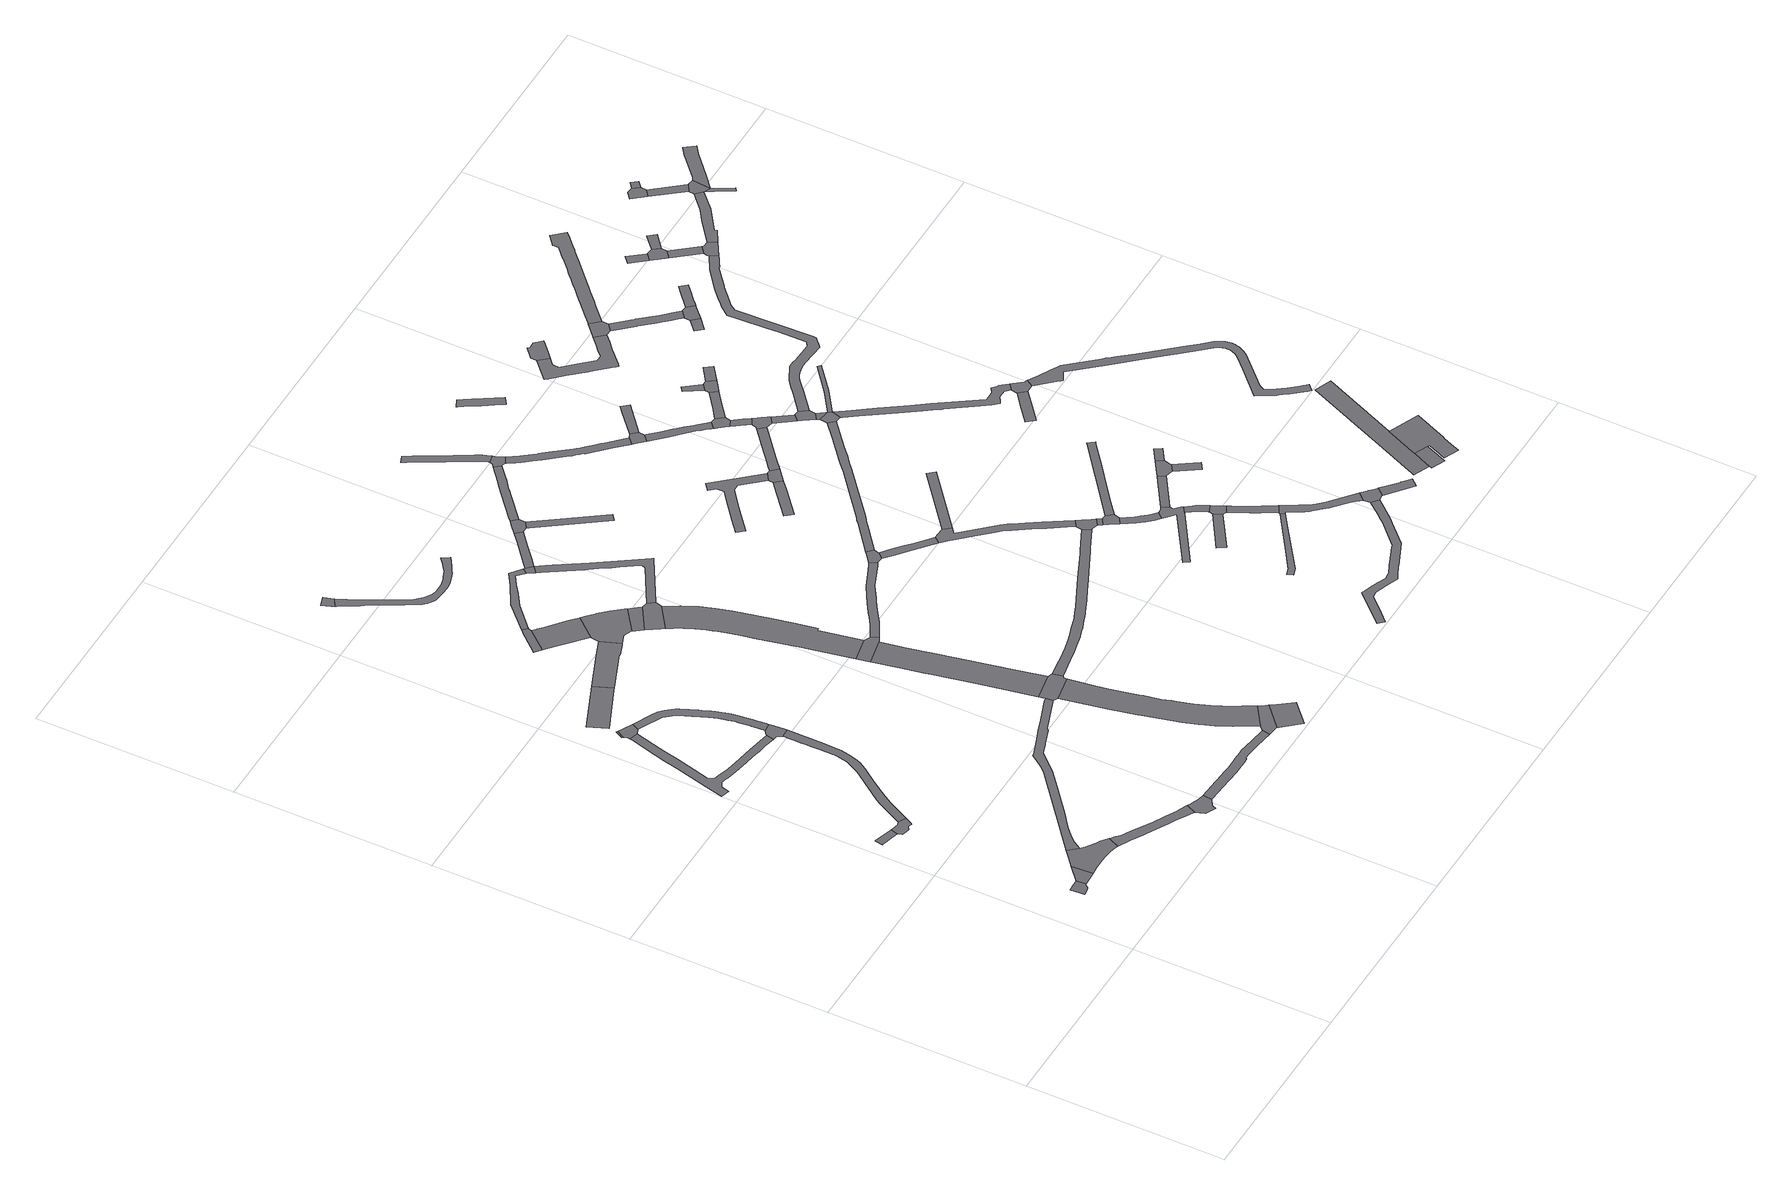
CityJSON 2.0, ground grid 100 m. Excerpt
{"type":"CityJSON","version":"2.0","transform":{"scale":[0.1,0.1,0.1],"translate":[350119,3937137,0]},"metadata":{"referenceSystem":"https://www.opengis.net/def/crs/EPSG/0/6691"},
"CityObjects":{
"road1":{"type":"Road","geometry":[{"type":"MultiSurface","lod":"1","boundaries":[[[0,1,2,3,4,5,6,7,8]]]}]},
"road2":{"type":"Road","attributes":{"RoadStructureAttribute.sectionType":"1"},"geometry":[{"type":"MultiSurface","lod":"1","boundaries":[[[4,3,9,10]]]}]},
"road3":{"type":"Road","attributes":{"RoadStructureAttribute.sectionType":"1"},"geometry":[{"type":"MultiSurface","lod":"1","boundaries":[[[11,12,13,14,15,16,17,18]]]}]},
"road4":{"type":"Road","geometry":[{"type":"MultiSurface","lod":"1","boundaries":[[[19,20,15,14,21,22,23,24,25,26,27]]]}]},
"road5":{"type":"Road","geometry":[{"type":"MultiSurface","lod":"1","boundaries":[[[9,28,29,30,31,32,33,34,35,36,37,38,39,40,41,10]]]}]},
"road6":{"type":"Road","attributes":{"RoadStructureAttribute.sectionType":"1"},"geometry":[{"type":"MultiSurface","lod":"1","boundaries":[[[42,43,44,45,46,47,48,49,50,51,52,53,54,55,35,34,56,57,58,59,60,61,62,63,64,65,66,67]]]}]},
"road7":{"type":"Road","attributes":{"RoadStructureAttribute.sectionType":"1"},"geometry":[{"type":"MultiSurface","lod":"1","boundaries":[[[68,69,70,71,72,73,74,75,76,77,78,79,80,81,82,83,84,85,86,87,88,89,90,91,92,93,94,95,96,97,98,99,100,101,102,103,104,105,106,107,108,109,110,19,27]]]}]},
"road8":{"type":"Road","geometry":[{"type":"MultiSurface","lod":"1","boundaries":[[[111,112,113,114,115,116,117,118,119,120,121,122,123,124,125,126,127,128,129,130,131,132,133,134,135,136,137,138,139,140,141,142,143,144,145,146]]]}]},
"road9":{"type":"Road","attributes":{"RoadStructureAttribute.sectionType":"1"},"geometry":[{"type":"MultiSurface","lod":"1","boundaries":[[[147,148,149,150]]]}]},
"road10":{"type":"Road","geometry":[{"type":"MultiSurface","lod":"1","boundaries":[[[151,124,123,152,153,154,147,150]]]}]},
"road11":{"type":"Road","geometry":[{"type":"MultiSurface","lod":"1","boundaries":[[[66,155,156,157,158,159,160,161,162,163,67]]]}]},
"road12":{"type":"Road","attributes":{"RoadStructureAttribute.sectionType":"1"},"geometry":[{"type":"MultiSurface","lod":"1","boundaries":[[[164,165,166,167,168,169,170,171,172,173,174,175,176,177,178,179,180,181,182,183,184,185,186,187,188,189,190,191,192,193,194,195,196,197,198,199,200,201,202,203,204,205,206,153,152]]]}]},
"road13":{"type":"Road","attributes":{"RoadStructureAttribute.sectionType":"1"},"geometry":[{"type":"MultiSurface","lod":"1","boundaries":[[[207,208,209,210,211,212,213,214,215,216,217,218,219,220,221,222,223,224,225,226,227,228,229,230,231,232,233,234,235,236,237,238,239,40,39]]]}]},
"road14":{"type":"Road","geometry":[{"type":"MultiSurface","lod":"1","boundaries":[[[82,240,241,242,188,187,243,146,145,244,83]]]}]},
"road15":{"type":"Road","attributes":{"RoadStructureAttribute.sectionType":"1"},"geometry":[{"type":"MultiSurface","lod":"1","boundaries":[[[245,246,247,248,249]]]}]},
"road16":{"type":"Road","attributes":{"RoadStructureAttribute.sectionType":"1"},"geometry":[{"type":"MultiSurface","lod":"1","boundaries":[[[250,251,252,253,254,255,256,257,258,259,260,261,262,263,264,265,266,267,268,269,270,271,272,273,274,275,159,158]]]}]},
"road17":{"type":"Road","attributes":{"RoadStructureAttribute.sectionType":"7"},"geometry":[{"type":"MultiSurface","lod":"1","boundaries":[[[276,277,278,279,280,281,245,249]]]}]},
"road18":{"type":"Road","geometry":[{"type":"MultiSurface","lod":"1","boundaries":[[[282,283,284,285,286,287,288]]]}]},
"road19":{"type":"Road","geometry":[{"type":"MultiSurface","lod":"1","boundaries":[[[289,290,291,292,293]]]}]},
"road20":{"type":"Road","attributes":{"function":"3","RoadStructureAttribute.sectionType":"1"},"geometry":[{"type":"MultiSurface","lod":"1","boundaries":[[[294,295,296,297,298,299,300,301,302,303,282,288]]]}]},
"road21":{"type":"Road","attributes":{"function":"3","RoadStructureAttribute.sectionType":"1"},"geometry":[{"type":"MultiSurface","lod":"1","boundaries":[[[304,305,306,307,308,309,310,311,312,313,314,315,316,317,318,319,320,321,322,323,324,325,326,327,328,329,330,331,332,333,334]]]}]},
"road22":{"type":"Road","geometry":[{"type":"MultiSurface","lod":"1","boundaries":[[[265,264,335,336,337,338,304,334]]]}]},
"road23":{"type":"Road","geometry":[{"type":"MultiSurface","lod":"1","boundaries":[[[339,340,224,223,341,322,321,342,343,344]]]}]},
"road24":{"type":"Road","geometry":[{"type":"MultiSurface","lod":"1","boundaries":[[[345,346,347,348,349,350,351,352,297,296,280,279]]]}]},
"road25":{"type":"Road","attributes":{"function":"3","RoadStructureAttribute.sectionType":"1"},"geometry":[{"type":"MultiSurface","lod":"1","boundaries":[[[353,354,355,356,340,339,357,358,359,360,361,362]]]}]},
"road26":{"type":"Road","attributes":{"function":"3","RoadStructureAttribute.sectionType":"1"},"geometry":[{"type":"MultiSurface","lod":"1","boundaries":[[[363,364,365,366,336,335]]]}]},
"road27":{"type":"Road","attributes":{"function":"3","RoadStructureAttribute.sectionType":"1"},"geometry":[{"type":"MultiSurface","lod":"1","boundaries":[[[367,347,346,368,369,370,371]]]}]},
"road28":{"type":"Road","attributes":{"RoadStructureAttribute.sectionType":"1"},"geometry":[{"type":"MultiSurface","lod":"1","boundaries":[[[290,372,373,374,375,376,377,378,379,380,381,382,383,384,385,386,387,388,389,390,391,392,393,394,395,396,397,398,399,400,401,402,403,404,405,406,407,408,409,410,411,412,413,414,415,291]]]}]},
"road29":{"type":"Road","geometry":[{"type":"MultiSurface","lod":"1","boundaries":[[[361,416,417,418,419,362]]]}]},
"road30":{"type":"Road","geometry":[{"type":"MultiSurface","lod":"1","boundaries":[[[420,421,371,370,422,423,424,425,426,427]]]}]},
"road31":{"type":"Road","attributes":{"function":"3","RoadStructureAttribute.sectionType":"1"},"geometry":[{"type":"MultiSurface","lod":"1","boundaries":[[[426,428,429,430,431,432,433,434,435,436,437,438,439,440,441,442,443,444,445,419,418,446,447,448,449,450,451,452,453,454,455,456,427]]]}]},
"road32":{"type":"Road","attributes":{"RoadStructureAttribute.sectionType":"1"},"geometry":[{"type":"MultiSurface","lod":"1","boundaries":[[[457,458,459,460,284,283,461,462,463,464,465,466,467,468]]]}]},
"road33":{"type":"Road","geometry":[{"type":"MultiSurface","lod":"1","boundaries":[[[467,469,470,471,468]]]}]},
"road34":{"type":"Road","attributes":{"RoadStructureAttribute.sectionType":"1"},"geometry":[{"type":"MultiSurface","lod":"1","boundaries":[[[469,472,473,474,475,476,477,478,479,480,481,482,483,421,420,484,485,486,487,488,489,490,491,492,493,470]]]}]},
"road35":{"type":"Road","attributes":{"RoadStructureAttribute.sectionType":"1"},"geometry":[{"type":"MultiSurface","lod":"1","boundaries":[[[416,494,495,496,497,498,499,500,501,502,503,504,505,506,507,508,509,510,511,512,513,514,515,516,417]]]}]},
"road36":{"type":"Road","attributes":{"RoadStructureAttribute.sectionType":"1"},"geometry":[{"type":"MultiSurface","lod":"1","boundaries":[[[517,518,519,471,470,520,521,522,523,524]]]}]},
"road37":{"type":"Road","geometry":[{"type":"MultiSurface","lod":"1","boundaries":[[[525,526,524,523,527,528,529]]]}]},
"road38":{"type":"Road","attributes":{"RoadStructureAttribute.sectionType":"1"},"geometry":[{"type":"MultiSurface","lod":"1","boundaries":[[[343,530,531,532,533,534,535,536,537,538,539,540,541,542,543,544,545,546,547,548,549,550,551,552,553,554,555,556,557,558,559,560,561,562,563,564,565,566,567,568,569,570,571,572,573,574,575,344]]]}]},
"road39":{"type":"Road","attributes":{"RoadStructureAttribute.sectionType":"1"},"geometry":[{"type":"MultiSurface","lod":"1","boundaries":[[[576,577,578,579,580,528,527]]]}]},
"road40":{"type":"Road","geometry":[{"type":"MultiSurface","lod":"1","boundaries":[[[581,582,583,504,503,584,585,586,587,588]]]}]},
"road41":{"type":"Road","attributes":{"RoadStructureAttribute.sectionType":"1"},"geometry":[{"type":"MultiSurface","lod":"1","boundaries":[[[589,590,591,592,593,594,595,596,597,598,599,600,525,529]]]}]},
"road42":{"type":"Road","geometry":[{"type":"MultiSurface","lod":"1","boundaries":[[[601,602,603,604,587,586,605,606,607,608]]]}]},
"road43":{"type":"Road","attributes":{"RoadStructureAttribute.sectionType":"1"},"geometry":[{"type":"MultiSurface","lod":"1","boundaries":[[[609,610,611,612,613,614,615,616,617,618,619,620,621,622,623,624,625,626,627,628,629,630,631,632,633,634]]]}]},
"road44":{"type":"Road","geometry":[{"type":"MultiSurface","lod":"1","boundaries":[[[635,636,637,638,639,640,641,642,643,644,645,646,647,648,649,650]]]}]},
"road45":{"type":"Road","geometry":[{"type":"MultiSurface","lod":"1","boundaries":[[[651,652,622,621,653,595,594,654,655]]]}]},
"road46":{"type":"Road","attributes":{"RoadStructureAttribute.sectionType":"1"},"geometry":[{"type":"MultiSurface","lod":"1","boundaries":[[[656,657,658,659,660,661,662,663,664,665,666,667,668,669,670,671,672,673,674,675,676,677,608,607,678,679,680,681,682]]]}]},
"road47":{"type":"Road","attributes":{"RoadStructureAttribute.sectionType":"1"},"geometry":[{"type":"MultiSurface","lod":"1","boundaries":[[[683,684,685,686,687,688]]]}]},
"road48":{"type":"Road","attributes":{"RoadStructureAttribute.sectionType":"1"},"geometry":[{"type":"MultiSurface","lod":"1","boundaries":[[[654,689,690,691,692,693,694,695,696,697,698,699,700,701,702,703,704,705,706,707,708,709,710,711,712,713,714,715,716,717,718,719,720,721,722,723,724,725,726,727,728,729,730,655]]]}]},
"road49":{"type":"Road","geometry":[{"type":"MultiSurface","lod":"1","boundaries":[[[731,732,733,734,666,665,559,558,735,736]]]}]},
"road50":{"type":"Road","attributes":{"RoadStructureAttribute.sectionType":"1"},"geometry":[{"type":"MultiSurface","lod":"1","boundaries":[[[737,738,676,675]]]}]},
"road51":{"type":"Road","attributes":{"RoadStructureAttribute.sectionType":"1"},"geometry":[{"type":"MultiSurface","lod":"1","boundaries":[[[739,740,741,742,743,744,745,746,747,748,749,750,751,752,753,754,755,756,757,758,759,760,761,762,763,764,765,766,767,768,769,770,771,772,773,774,775,776,777,778,779,780,781,782]]]}]},
"road52":{"type":"Road","attributes":{"RoadStructureAttribute.sectionType":"1"},"geometry":[{"type":"MultiSurface","lod":"1","boundaries":[[[783,784,731,736]]]}]},
"road53":{"type":"Road","attributes":{"RoadStructureAttribute.sectionType":"1"},"geometry":[{"type":"MultiSurface","lod":"1","boundaries":[[[785,786,787,788,789,790,791,792,793,794,795,796,797,798,799,800,801,802,803,804,805,806,807,808,809,810,811,812,813,814,581,588]]]}]},
"road54":{"type":"Road","geometry":[{"type":"MultiSurface","lod":"1","boundaries":[[[815,816,817,818,819,820,821,822,823,824,825,826,827,828,829]]]}]},
"road55":{"type":"Road","geometry":[{"type":"MultiSurface","lod":"1","boundaries":[[[830,831,635,650,683,688]]]}]},
"road56":{"type":"Road","geometry":[{"type":"MultiSurface","lod":"1","boundaries":[[[832,833,834,784,783,835,836,837,838]]]}]},
"road57":{"type":"Road","attributes":{"RoadStructureAttribute.sectionType":"1"},"geometry":[{"type":"MultiSurface","lod":"1","boundaries":[[[839,840,841,842,843,844,845,846,847,848,849,850]]]}]},
"road58":{"type":"Road","attributes":{"RoadStructureAttribute.sectionType":"1"},"geometry":[{"type":"MultiSurface","lod":"1","boundaries":[[[851,852,853,854]]]}]},
"road59":{"type":"Road","attributes":{"RoadStructureAttribute.sectionType":"1"},"geometry":[{"type":"MultiSurface","lod":"1","boundaries":[[[855,856,857,858,859,860,819,818,861,862,863,864,865,866,832,838]]]}]},
"road60":{"type":"Road","geometry":[{"type":"MultiSurface","lod":"1","boundaries":[[[867,868,708,707,869,870,871]]]}]},
"road61":{"type":"Road","attributes":{"RoadStructureAttribute.sectionType":"1"},"geometry":[{"type":"MultiSurface","lod":"1","boundaries":[[[872,873,874,875,831,830,876,877]]]}]},
"road62":{"type":"Road","geometry":[{"type":"MultiSurface","lod":"1","boundaries":[[[878,879,880,881,882,826,825,883,884,885,886]]]}]},
"road63":{"type":"Road","geometry":[{"type":"MultiSurface","lod":"1","boundaries":[[[854,853,887,888,889,890,878,886]]]}]},
"road64":{"type":"Road","attributes":{"RoadStructureAttribute.sectionType":"1"},"geometry":[{"type":"MultiSurface","lod":"1","boundaries":[[[891,892,893,894,895,896,897,898,899,900,901,902,903,904,871,870,905,906,907,908,909,910,911,912,913,914,915,916]]]}]},
"road65":{"type":"Road","attributes":{"RoadStructureAttribute.sectionType":"1"},"geometry":[{"type":"MultiSurface","lod":"1","boundaries":[[[917,918,919,920,921,922,923,924,925,926,927,928,929,930,931]]]}]},
"road66":{"type":"Road","geometry":[{"type":"MultiSurface","lod":"1","boundaries":[[[932,933,934,935,936,937,888,887,938,939,940,941,942,943]]]}]},
"road67":{"type":"Road","attributes":{"RoadStructureAttribute.sectionType":"1"},"geometry":[{"type":"MultiSurface","lod":"1","boundaries":[[[867,944,945,946,868]]]}]},
"road68":{"type":"Road","attributes":{"RoadStructureAttribute.sectionType":"1"},"geometry":[{"type":"MultiSurface","lod":"1","boundaries":[[[947,948,816,815,829]]]}]},
"road69":{"type":"Road","attributes":{"RoadStructureAttribute.sectionType":"1"},"geometry":[{"type":"MultiSurface","lod":"1","boundaries":[[[833,949,950,951,952,953,954,955,956,834]]]}]},
"road70":{"type":"Road","geometry":[{"type":"MultiSurface","lod":"1","boundaries":[[[957,958,916,915,959,960,961,962,963,964]]]}]},
"road71":{"type":"Road","attributes":{"RoadStructureAttribute.sectionType":"1"},"geometry":[{"type":"MultiSurface","lod":"1","boundaries":[[[963,965,966,967,968,969,970,971,972,973,964]]]}]},
"road72":{"type":"Road","attributes":{"RoadStructureAttribute.sectionType":"1"},"geometry":[{"type":"MultiSurface","lod":"1","boundaries":[[[942,839,850,974,975,976,977,978,979,980,981,982,983,984,985,986,987,988,989,990,991,943]]]}]},
"road73":{"type":"Road","geometry":[{"type":"MultiSurface","lod":"1","boundaries":[[[992,993,994,995,996,970,969,997,872,877]]]}]},
"road74":{"type":"Road","attributes":{"RoadStructureAttribute.sectionType":"1"},"geometry":[{"type":"MultiSurface","lod":"1","boundaries":[[[998,993,992,999]]]}]},
"road75":{"type":"Road","geometry":[{"type":"MultiSurface","lod":"1","boundaries":[[[1000,1001,1002,1003,948,947,1004,1005,1006]]]}]},
"road76":{"type":"Road","attributes":{"RoadStructureAttribute.sectionType":"1"},"geometry":[{"type":"MultiSurface","lod":"1","boundaries":[[[1007,958,957,1008,1009,1010]]]}]},
"road77":{"type":"Road","geometry":[{"type":"MultiSurface","lod":"1","boundaries":[[[1011,1012,1013,1014,1015,998,999]]]}]},
"road78":{"type":"Road","geometry":[{"type":"MultiSurface","lod":"1","boundaries":[[[781,1016,1017,1018,1019,1020,1021,1022,985,984,782]]]}]},
"road79":{"type":"Road","geometry":[{"type":"MultiSurface","lod":"1","boundaries":[[[1023,803,802,1024,1025,1026]]]}]},
"road80":{"type":"Road","attributes":{"RoadStructureAttribute.sectionType":"1"},"geometry":[{"type":"MultiSurface","lod":"1","boundaries":[[[1005,1027,1028,1006]]]}]},
"road81":{"type":"Road","attributes":{"RoadStructureAttribute.sectionType":"1"},"geometry":[{"type":"MultiSurface","lod":"1","boundaries":[[[1029,1013,1012,1023,1026]]]}]},
"road82":{"type":"Road","attributes":{"RoadStructureAttribute.sectionType":"1"},"geometry":[{"type":"MultiSurface","lod":"1","boundaries":[[[1030,1031,1002,1001]]]}]},
"road83":{"type":"Road","attributes":{"RoadStructureAttribute.sectionType":"1"},"geometry":[{"type":"MultiSurface","lod":"1","boundaries":[[[1032,1033,1034,1035]]]}]},
"road84":{"type":"Road","attributes":{"RoadStructureAttribute.sectionType":"1"},"geometry":[{"type":"MultiSurface","lod":"1","boundaries":[[[1018,1036,1037,1038,1039,1040,1041,1042,1043,1019]]]}]},
"road85":{"type":"Road","geometry":[{"type":"MultiSurface","lod":"1","boundaries":[[[1009,1044,1045,1046,1035,1034,1010]]]}]},
"road86":{"type":"Road","attributes":{"RoadStructureAttribute.sectionType":"1"},"geometry":[{"type":"MultiSurface","lod":"1","boundaries":[[[1047,1048,1049,1050,1051,1052,1053,1054,1055,1056,1057,1058,1059,1060,1061,1062,1063,1064,1065,1066,1067,1068,1069,1070,1071,1072]]]}]},
"road87":{"type":"Road","geometry":[{"type":"MultiSurface","lod":"1","boundaries":[[[1073,1072,1071,1074,1075,1076,1077,1078,1079,1080,1081]]]}]},
"road88":{"type":"Road","attributes":{"RoadStructureAttribute.sectionType":"1"},"geometry":[{"type":"MultiSurface","lod":"1","boundaries":[[[1045,1082,1083,1084,1046]]]}]},
"road89":{"type":"Road","attributes":{"RoadStructureAttribute.sectionType":"1"},"geometry":[{"type":"MultiSurface","lod":"1","boundaries":[[[1085,1086,1087,1088,1026,1025]]]}]},
"road90":{"type":"Road","attributes":{"RoadStructureAttribute.sectionType":"1"},"geometry":[{"type":"MultiSurface","lod":"1","boundaries":[[[1024,1089,1090,1091,1092,1093,1094,1095,1096,1097,1098,1099,1100,1101,1102,1103,1104,1105,1106,1107,1108,1109,1110,1111,1112,1113,1114,1115,1025]]]}]},
"road91":{"type":"Road","attributes":{"RoadStructureAttribute.sectionType":"1"},"geometry":[{"type":"MultiSurface","lod":"1","boundaries":[[[1116,1117,1118,1119,1120,1121]]]}]},
"road92":{"type":"Road","geometry":[{"type":"MultiSurface","lod":"1","boundaries":[[[1122,1123,1124,1125,1126,1127,1128,1129,1130,1131,1132,1133]]]}]},
"road93":{"type":"Road","geometry":[{"type":"MultiSurface","lod":"1","boundaries":[[[1062,1134,1135,1136,1137,1138,1063]]]}]},
"road94":{"type":"Road","geometry":[{"type":"MultiSurface","lod":"1","boundaries":[[[1139,1140,1141,1142,1104,1103,1143,1116,1121,1144]]]}]},
"road95":{"type":"Road","geometry":[{"type":"MultiSurface","lod":"1","boundaries":[[[1145,1146,1147,1148,1149,1150,1151,1128,1127,1152,1153,1154,1155,1156,1157]]]}]},
"road96":{"type":"Road","attributes":{"function":"2","RoadStructureAttribute.sectionType":"1"},"geometry":[{"type":"MultiSurface","lod":"1","boundaries":[[[1158,1159,1160,1161,1162,1163,1164,1165,1166,1167,1168]]]}]},
"road97":{"type":"Road","attributes":{"RoadStructureAttribute.sectionType":"1"},"geometry":[{"type":"MultiSurface","lod":"1","boundaries":[[[1169,1170,1171,1172,1173,1174,1175,1176,1177,1178,1179,1135,1134,1180,1181,1182,1183,1184,1185,1186,1187]]]}]},
"road98":{"type":"Road","attributes":{"RoadStructureAttribute.sectionType":"1"},"geometry":[{"type":"MultiSurface","lod":"1","boundaries":[[[1188,1189,1190,1191,1192,1193,1194,1195,1196,1197,1198,1199,1200,1201,1202,1203,1204,1205,1206,1207,1208,1209,1210,1211,1212,1213,1015,1014,1214,1215,1216,1217,1218,1219,1220,1221,1222,1223,1224,1225,1226,1227,1228,1229,1230,1231,1232,1233,1234,1235,1236,1237,1238,1239,1240,1241]]]}]},
"road99":{"type":"Road","attributes":{"RoadStructureAttribute.sectionType":"1"},"geometry":[{"type":"MultiSurface","lod":"1","boundaries":[[[1242,1243,1244,1245]]]}]},
"road100":{"type":"Road","geometry":[{"type":"MultiSurface","lod":"1","boundaries":[[[1242,1245,1246,1247,1248,1169,1187]]]}]},
"road101":{"type":"Road","attributes":{"RoadStructureAttribute.sectionType":"1"},"geometry":[{"type":"MultiSurface","lod":"1","boundaries":[[[1249,1250,1251,1252,1253,1254,1255,1256,1257,1258,1259,1260,1261,1262,1263,1264,1265,1266,1267,1268,1269,1270,1271,1272,1273,1274,1275,1276,1277,1278,1279,1280,1281,1282,1283,1139,1144,1284,1285,1286,1287,1288,1289,1290,1291,1292,1293,1294,1295,1296,1297,1298,1299,1300,1301,1302,1303,1304,1305,1306,1307,1308,1309,1310,1311,1312,1313,1314,1315,1316,1317,1318,1319]]]}]},
"road102":{"type":"Road","attributes":{"RoadStructureAttribute.sectionType":"1"},"geometry":[{"type":"MultiSurface","lod":"1","boundaries":[[[1247,1320,1321,1322,1323,1324,1325,1326,1327,1248]]]}]},
"road103":{"type":"Road","attributes":{"RoadStructureAttribute.sectionType":"1"},"geometry":[{"type":"MultiSurface","lod":"1","boundaries":[[[1328,1329,1330,1331,1332,1333,1334,1335,1336,1337,1338,1339,1340,1341,1342,1137,1136,1343,1344,1345,1346,1347,1348,1349,1350,1351,1352,1353,1354,1355,1356]]]}]},
"road104":{"type":"Road","attributes":{"RoadStructureAttribute.sectionType":"1"},"geometry":[{"type":"MultiSurface","lod":"1","boundaries":[[[1357,1358,1359,1360]]]}]},
"road105":{"type":"Road","geometry":[{"type":"MultiSurface","lod":"1","boundaries":[[[1360,1359,1361,1362,1363,1364,1365]]]}]},
"road106":{"type":"Road","attributes":{"RoadStructureAttribute.sectionType":"1"},"geometry":[{"type":"MultiSurface","lod":"1","boundaries":[[[1363,1362,1366,1367]]]}]},
"road107":{"type":"Road","attributes":{"RoadStructureAttribute.sectionType":"1"},"geometry":[{"type":"MultiSurface","lod":"1","boundaries":[[[1364,1368,1369,1365]]]}]},
"road108":{"type":"Road","geometry":[{"type":"MultiSurface","lod":"1","boundaries":[[[1240,1370,1371,1372,1367,1366,1373,1241]]]}]},
"road109":{"type":"Road","attributes":{"RoadStructureAttribute.sectionType":"1"},"geometry":[{"type":"MultiSurface","lod":"1","boundaries":[[[1374,1375,1376,1377,1371,1370,1378,1379,1380,1381]]]}]},
"road110":{"type":"Road","geometry":[{"type":"MultiSurface","lod":"1","boundaries":[[[1382,1383,1384,1385,1386,1387]]]}]},
"road111":{"type":"Road","attributes":{"RoadStructureAttribute.sectionType":"1"},"geometry":[{"type":"MultiSurface","lod":"1","boundaries":[[[1383,1388,1389,1384]]]}]},
"road112":{"type":"Road","geometry":[{"type":"MultiSurface","lod":"1","boundaries":[[[1385,1390,1391,1386]]]}]},
"road113":{"type":"Road","geometry":[{"type":"MultiSurface","lod":"1","boundaries":[[[1392,1393,1394,1389,1388,1374,1381]]]}]},
"road114":{"type":"Road","attributes":{"RoadStructureAttribute.sectionType":"1"},"geometry":[{"type":"MultiSurface","lod":"1","boundaries":[[[1395,1396,1397,1398,1399,1392,1381]]]}]},
"road115":{"type":"Road","attributes":{"RoadStructureAttribute.sectionType":"1"},"geometry":[{"type":"MultiSurface","lod":"1","boundaries":[[[1400,1401,1402,1403,1404,1393,1392,1405,1406,1407,1408]]]}]}
},
"vertices":[
[243,358,0],[255,364,0],[269,381,0],[275,382,0],[272,431,0],[237,428,0],[208,426,0],[212,378,0],[214,355,0],
[351,386,0],[345,494,0],
[69,1299,0],[70,1299,0],[103,1291,0],[161,1273,0],[173,1311,0],[145,1319,0],[78,1339,0],[74,1339,0],
[231,1307,0],[213,1299,0],[171,1256,0],[170,1252,0],[209,1243,0],[227,1253,0],[246,1246,0],[252,1256,0],[269,1287,0],
[386,389,0],[442,391,0],[473,390,0],[505,386,0],[531,381,0],[554,373,0],[555,373,0],[582,429,0],[544,459,0],[543,459,0],[485,496,0],[464,515,0],[424,562,0],[393,536,0],
[895,241,0],[884,246,0],[830,275,0],[820,281,0],[815,283,0],[771,307,0],[703,346,0],[688,355,0],[671,366,0],[651,378,0],[641,384,0],[624,393,0],[607,410,0],[591,422,0],[606,347,0],[620,339,0],[670,308,0],[686,302,0],[758,263,0],[790,243,0],[802,236,0],[822,226,0],[858,206,0],[887,188,0],[911,175,0],[933,224,0],
[297,1343,0],[323,1395,0],[349,1435,0],[367,1462,0],[402,1514,0],[437,1563,0],[463,1599,0],[486,1635,0],[494,1654,0],[505,1694,0],[517,1748,0],[518,1769,0],[518,1781,0],[520,1839,0],[519,2022,0],[476,2019,0],[476,2002,0],[476,1998,0],[476,1968,0],[476,1944,0],[476,1930,0],[477,1905,0],[478,1873,0],[479,1836,0],[479,1824,0],[478,1811,0],[478,1796,0],[477,1774,0],[477,1770,0],[477,1760,0],[476,1744,0],[474,1730,0],[471,1716,0],[468,1704,0],[466,1695,0],[464,1688,0],[462,1684,0],[450,1658,0],[430,1621,0],[414,1599,0],[313,1459,0],[299,1438,0],[284,1411,0],
[356,2103,0],[299,2113,0],[257,2121,0],[176,2136,0],[141,2146,0],[130,2148,0],[92,2158,0],[78,2186,0],[98,2269,0],[124,2366,0],[139,2429,0],[148,2467,0],[182,2598,0],[138,2609,0],[136,2600,0],[100,2461,0],[87,2410,0],[69,2334,0],[28,2166,0],[6,2077,0],[49,2064,0],[60,2105,0],[84,2120,0],[113,2111,0],[123,2108,0],[158,2100,0],[198,2093,0],[223,2088,0],[250,2083,0],[293,2075,0],[314,2071,0],[341,2066,0],[361,2063,0],[382,2059,0],[437,2047,0],[445,2087,0],
[155,2682,0],[148,2686,0],[129,2649,0],[132,2641,0],
[141,2621,0],[209,2610,0],[227,2646,0],[181,2668,0],
[926,128,0],[976,105,0],[987,128,0],[1021,148,0],[1024,194,0],[995,197,0],[976,206,0],[967,210,0],[955,215,0],
[227,2601,0],[327,2550,0],[349,2526,0],[367,2503,0],[372,2496,0],[379,2481,0],[386,2465,0],[398,2437,0],[401,2429,0],[414,2399,0],[427,2369,0],[428,2368,0],[441,2326,0],[447,2303,0],[451,2283,0],[455,2268,0],[458,2253,0],[460,2232,0],[463,2213,0],[465,2195,0],[466,2177,0],[466,2173,0],[467,2162,0],[472,2108,0],[513,2112,0],[512,2125,0],[507,2169,0],[505,2191,0],[502,2221,0],[498,2263,0],[492,2290,0],[486,2318,0],[481,2336,0],[473,2361,0],[466,2381,0],[450,2420,0],[446,2431,0],[411,2510,0],[404,2522,0],[394,2537,0],[374,2562,0],[350,2584,0],[323,2599,0],
[488,557,0],[508,579,0],[554,621,0],[594,653,0],[610,665,0],[641,689,0],[673,715,0],[762,789,0],[839,854,0],[928,949,0],[929,950,0],[982,968,0],[987,970,0],[1067,998,0],[1077,1008,0],[1236,1067,0],[1248,1071,0],[1243,1105,0],[1220,1100,0],[1157,1077,0],[1109,1060,0],[1046,1037,0],[976,1010,0],[901,982,0],[892,982,0],[869,947,0],[847,919,0],[819,889,0],[795,867,0],[529,650,0],[521,643,0],[520,642,0],[458,591,0],
[519,2038,0],[517,2062,0],[515,2093,0],[455,2095,0],[456,2044,0],
[357,2921,0],[114,2820,0],[154,2724,0],[381,2823,0],[395,2829,0],
[1160,136,0],[1164,136,0],[1226,132,0],[1252,133,0],[1293,132,0],[1296,132,0],[1322,133,0],[1328,141,0],[1353,140,0],[1357,140,0],[1361,140,0],[1392,135,0],[1414,132,0],[1472,125,0],[1512,119,0],[1518,159,0],[1437,169,0],[1359,181,0],[1354,181,0],[1325,180,0],[1316,180,0],[1253,179,0],[1232,179,0],[1201,181,0],[1146,185,0],[1130,186,0],
[592,2910,0],[594,2906,0],[656,2930,0],[664,2934,0],[625,3032,0],[540,2997,0],
[544,3329,0],[551,3347,0],[530,3368,0],[520,3358,0],[516,3355,0],[428,3252,0],[457,3227,0],
[262,4183,0],[268,4173,0],[309,4197,0],[294,4246,0],[245,4231,0],
[513,3180,0],[534,3161,0],[630,3075,0],[720,3177,0],[688,3205,0],[674,3218,0],[592,3287,0],[567,3309,0],[563,3313,0],[547,3327,0],
[1645,255,0],[1643,258,0],[1613,313,0],[1583,367,0],[1571,394,0],[1550,440,0],[1524,512,0],[1501,585,0],[1495,608,0],[1481,653,0],[1464,733,0],[1462,742,0],[1444,822,0],[1428,889,0],[1422,928,0],[1418,949,0],[1411,997,0],[1399,1082,0],[1270,1056,0],[1283,994,0],[1317,822,0],[1344,693,0],[1345,692,0],[1368,599,0],[1394,497,0],[1418,426,0],[1420,421,0],[1445,359,0],[1480,287,0],[1529,198,0],[1538,180,0],
[1564,112,0],[1675,212,0],[1669,220,0],[1667,223,0],
[1373,1164,0],[1237,1138,0],[1249,1070,0],[1398,1098,0],[1407,1105,0],[1395,1155,0],
[713,2953,0],[754,2933,0],[871,3020,0],[865,3028,0],[822,3078,0],[780,3123,0],[776,3126,0],[737,3162,0],
[1110,1769,0],[1134,1652,0],[1140,1627,0],[1184,1414,0],[1344,1301,0],[1261,1692,0],[1253,1728,0],[1237,1806,0],[1212,1931,0],[1082,1902,0],
[1572,103,0],[1646,18,0],[1748,112,0],[1696,181,0],
[902,2980,0],[765,2918,0],[776,2903,0],[787,2888,0],[911,2965,0],
[273,4165,0],[327,4074,0],[336,4059,0],[424,3903,0],[448,3863,0],[465,3837,0],[482,3818,0],[487,3814,0],[504,3801,0],[520,3794,0],[546,3790,0],[570,3788,0],[602,3787,0],[624,3788,0],[649,3793,0],[663,3798,0],[672,3800,0],[689,3807,0],[704,3814,0],[721,3824,0],[743,3837,0],[769,3854,0],[790,3867,0],[766,3905,0],[751,3892,0],[736,3879,0],[719,3866,0],[698,3851,0],[665,3837,0],[650,3830,0],[626,3823,0],[612,3821,0],[586,3820,0],[568,3821,0],[550,3824,0],[538,3830,0],[536,3831,0],[520,3840,0],[508,3848,0],[490,3867,0],[477,3883,0],[451,3924,0],[363,4087,0],[359,4096,0],
[1239,1945,0],[1221,1980,0],[1192,1994,0],[1069,1969,0],
[966,2926,0],[942,2958,0],[797,2873,0],[808,2857,0],[818,2842,0],[828,2826,0],[838,2810,0],[958,2894,0],
[848,2795,0],[858,2779,0],[868,2763,0],[879,2739,0],[890,2716,0],[900,2692,0],[901,2689,0],[909,2667,0],[918,2643,0],[926,2618,0],[934,2593,0],[941,2568,0],[947,2543,0],[953,2518,0],[958,2492,0],[973,2421,0],[1018,2218,0],[1022,2197,0],[1148,2206,0],[1162,2212,0],[1139,2326,0],[1121,2414,0],[1104,2496,0],[1080,2600,0],[1059,2675,0],[1034,2745,0],[1025,2764,0],[1000,2820,0],[960,2889,0],
[822,3591,0],[759,3550,0],[657,3492,0],[652,3489,0],[648,3437,0],[661,3450,0],[722,3489,0],[726,3492,0],[773,3526,0],[821,3557,0],[860,3524,0],[878,3548,0],
[883,3488,0],[914,3515,0],[885,3542,0],
[890,3477,0],[896,3467,0],[916,3437,0],[1004,3304,0],[1023,3277,0],[1025,3274,0],[1039,3253,0],[1071,3206,0],[1093,3175,0],[1145,3097,0],[1148,3093,0],[1141,3072,0],[1205,3065,0],[1213,3070,0],[1209,3075,0],[1158,3147,0],[1105,3226,0],[1054,3303,0],[1054,3304,0],[1032,3336,0],[962,3444,0],[944,3471,0],
[1317,1986,0],[1325,1991,0],[1358,2014,0],[1387,2034,0],[1437,2065,0],[1455,2076,0],[1521,2118,0],[1524,2120,0],[1643,2168,0],[1661,2179,0],[1640,2214,0],[1625,2205,0],[1572,2182,0],[1527,2163,0],[1504,2153,0],[1451,2121,0],[1411,2097,0],[1361,2066,0],[1359,2064,0],[1335,2047,0],[1314,2033,0],[1295,2019,0],[1261,2002,0],
[1025,3661,0],[992,3633,0],[916,3568,0],[943,3537,0],[945,3538,0],[1014,3598,0],[1088,3662,0],[1062,3692,0],
[1124,3746,0],[1097,3723,0],[1117,3660,0],[1150,3683,0],[1150,3716,0],
[1511,1126,0],[1527,1129,0],[1539,1131,0],[1567,1136,0],[1610,1146,0],[1666,1160,0],[1674,1162,0],[1678,1164,0],[1680,1164,0],[1706,1172,0],[1721,1177,0],[1747,1187,0],[1806,1209,0],[1814,1212,0],[1889,1247,0],[1944,1273,0],[1966,1283,0],[1984,1292,0],[1995,1296,0],[2008,1303,0],[2010,1304,0],[2041,1318,0],[2057,1326,0],[2082,1337,0],[2091,1343,0],[2169,1379,0],[2177,1383,0],[2190,1389,0],[2297,1440,0],[2278,1480,0],[2152,1421,0],[2137,1413,0],[1996,1348,0],[1871,1290,0],[1828,1269,0],[1790,1252,0],[1743,1234,0],[1739,1233,0],[1685,1217,0],[1681,1215,0],[1679,1214,0],[1623,1196,0],[1555,1180,0],[1546,1179,0],[1535,1177,0],[1480,1168,0],
[1124,3650,0],[1168,3588,0],[1344,3340,0],[1376,3363,0],[1212,3595,0],
[1696,2258,0],[1693,2256,0],[1691,2254,0],[1690,2177,0],[1691,2177,0],[1692,2175,0],[1719,2205,0],[1726,2231,0],
[1273,3823,0],[1290,3838,0],[1307,3854,0],[1346,3884,0],[1357,3894,0],[1419,3946,0],[1394,3976,0],[1321,3916,0],[1297,3896,0],[1259,3864,0],[1134,3755,0],[1133,3755,0],
[1847,2096,0],[1807,2130,0],[1787,2147,0],[1754,2175,0],[1736,2138,0],[1807,2078,0],[1900,1999,0],[1926,2030,0],
[1237,4329,0],[1268,4279,0],[1287,4243,0],[1300,4219,0],[1309,4202,0],[1309,4201,0],[1322,4179,0],[1385,4069,0],[1388,4065,0],[1402,4038,0],[1409,4022,0],[1413,4009,0],[1414,4006,0],[1454,4013,0],[1453,4019,0],[1452,4020,0],[1445,4039,0],[1438,4056,0],[1426,4078,0],[1423,4084,0],[1329,4250,0],[1299,4302,0],[1287,4324,0],[1287,4325,0],[1262,4368,0],[1225,4354,0],
[1935,2883,0],[1748,3094,0],[1714,3065,0],[1741,3034,0],[1741,2998,0],[1701,2965,0],[1699,2964,0],[1598,2881,0],[1532,2827,0],[1561,2792,0],[1645,2861,0],[1699,2905,0],[1701,2907,0],[1770,2963,0],[1804,2963,0],[1897,2858,0],
[1466,3979,0],[1457,3993,0],[1408,3988,0],[1442,3942,0],[1476,3961,0],
[1998,1898,0],[2079,1812,0],[2102,1788,0],[2116,1768,0],[2127,1752,0],[2191,1654,0],[2207,1629,0],[2212,1621,0],[2279,1518,0],[2283,1512,0],[2317,1534,0],[2237,1657,0],[2197,1719,0],[2164,1771,0],[2153,1786,0],[2133,1813,0],[2073,1877,0],[2063,1888,0],[1986,1969,0],[2014,1992,0],[1986,2027,0],[1946,2029,0],[1906,1994,0],[1909,1992,0],[1916,1984,0],[1938,1961,0],[1957,1941,0],
[1897,2833,0],[1837,2782,0],[1727,2688,0],[1757,2653,0],[1885,2762,0],[1927,2798,0],
[1443,3937,0],[1456,3915,0],[1465,3900,0],[1480,3881,0],[1491,3866,0],[1509,3842,0],[1538,3806,0],[1596,3735,0],[1608,3722,0],[1624,3701,0],[1635,3690,0],[1647,3677,0],[1660,3664,0],[1665,3658,0],[1663,3657,0],[1707,3612,0],[1709,3610,0],[1753,3566,0],[1814,3503,0],[1844,3532,0],[1835,3542,0],[1767,3611,0],[1754,3625,0],[1719,3660,0],[1716,3662,0],[1710,3670,0],[1708,3672,0],[1700,3680,0],[1688,3692,0],[1676,3706,0],[1668,3715,0],[1596,3803,0],[1566,3840,0],[1563,3843,0],[1524,3890,0],[1518,3898,0],[1513,3904,0],[1499,3924,0],[1495,3930,0],[1489,3939,0],[1481,3952,0],[1477,3958,0],
[2368,1454,0],[2344,1491,0],[2340,1498,0],[2334,1508,0],[2304,1443,0],[2335,1433,0],
[2299,2226,0],[2270,2260,0],
[3034,424,0],[3031,420,0],[2982,359,0],[2967,342,0],[2959,332,0],[2941,312,0],[2940,310,0],[2894,265,0],[2845,218,0],[2841,216,0],[2830,211,0],[2740,172,0],[2726,167,0],[2719,164,0],[2676,144,0],[2671,144,0],[2642,140,0],[2602,156,0],[2561,172,0],[2553,176,0],[2544,179,0],[2517,188,0],[2514,189,0],[2508,190,0],[2442,120,0],[2415,90,0],[2367,36,0],[2394,9,0],[2456,73,0],[2508,131,0],[2541,137,0],[2595,117,0],[2604,114,0],[2662,91,0],[2665,93,0],[2686,103,0],[2732,125,0],[2740,127,0],[2766,138,0],[2872,185,0],[2966,281,0],[2989,305,0],[3074,403,0],[3041,432,0],
[2349,1411,0],[2382,1432,0],
[1811,2299,0],[1823,2309,0],[1847,2329,0],[1863,2342,0],[1878,2353,0],[1880,2354,0],[1895,2366,0],[1912,2380,0],[1995,2449,0],[2132,2563,0],[2146,2575,0],[2160,2587,0],[2177,2602,0],[2188,2611,0],[2200,2621,0],[2245,2661,0],[2350,2750,0],[2375,2771,0],[2348,2803,0],[2275,2739,0],[2159,2640,0],[2118,2603,0],[2108,2594,0],[2002,2507,0],[1888,2412,0],[1870,2398,0],[1868,2397,0],[1860,2391,0],[1841,2374,0],[1793,2336,0],
[2585,1212,0],[2568,1238,0],[2556,1230,0],[2536,1231,0],[2509,1201,0],[2531,1181,0],[2563,1153,0],[2305,985,0],[2324,956,0],[2582,1124,0],[2590,1129,0],[2621,1152,0],[2616,1159,0],[2589,1184,0],[2590,1204,0],
[1986,2849,0],[1954,2882,0],
[2424,1369,0],[2432,1400,0],[2405,1429,0],[2363,1390,0],[2378,1368,0],[2384,1358,0],[2390,1348,0],
[2785,750,0],[2747,724,0],[2604,627,0],[2507,564,0],[2490,552,0],[2455,539,0],[2466,510,0],[2505,524,0],[2546,554,0],[2618,606,0],[2746,696,0],[2797,731,0],
[2456,896,0],[2481,858,0],[2660,973,0],[2642,1015,0],
[2405,1325,0],[2410,1317,0],[2430,1287,0],[2456,1252,0],[2472,1234,0],[2483,1224,0],[2525,1241,0],[2517,1248,0],[2503,1260,0],[2501,1262,0],[2478,1290,0],[2462,1310,0],
[1895,3512,0],[1868,3541,0],[1827,3490,0],[1862,3454,0],[1892,3483,0],
[2164,3061,0],[2040,2956,0],[2018,2936,0],[1973,2898,0],[2037,2892,0],[2194,3026,0],
[2684,1052,0],[2677,1067,0],[2659,1101,0],[2655,1106,0],[2647,1117,0],[2592,1127,0],[2625,1080,0],[2646,1037,0],[2647,1034,0],
[2679,967,0],[2716,985,0],[2711,995,0],[2709,1000,0],
[2101,3264,0],[2085,3283,0],[2077,3291,0],[2068,3301,0],[2046,3325,0],[2043,3329,0],[2022,3351,0],[1991,3382,0],[1988,3386,0],[1974,3400,0],[1945,3429,0],[1901,3474,0],[1900,3475,0],[1899,3476,0],[1895,3420,0],[1935,3379,0],[1936,3378,0],[1958,3357,0],[1971,3344,0],[1994,3322,0],[2024,3292,0],[2040,3273,0],[2053,3258,0],[2069,3239,0],[2075,3232,0],[2107,3259,0],
[1657,4305,0],[1660,4300,0],[1674,4277,0],[1714,4214,0],[1716,4211,0],[1766,4133,0],[1776,4117,0],[1811,4139,0],[1814,4141,0],[1764,4220,0],[1735,4265,0],[1717,4293,0],[1715,4297,0],[1703,4316,0],[1698,4324,0],
[2789,847,0],[2758,902,0],[2743,929,0],[2737,941,0],[2735,944,0],[2724,968,0],[2690,946,0],[2697,931,0],[2726,870,0],[2748,830,0],[2789,759,0],[2828,782,0],
[2034,3630,0],[2005,3664,0],[1980,3642,0],
[2759,1313,0],[2737,1346,0],
[2493,1448,0],[2627,1554,0],[2681,1596,0],[2795,1686,0],[2804,1693,0],[2780,1725,0],[2771,1718,0],[2448,1463,0],
[2163,3218,0],[2134,3255,0],[2081,3226,0],[2088,3218,0],[2089,3216,0],[2107,3192,0],[2122,3173,0],[2158,3191,0],
[2136,3153,0],[2138,3151,0],[2162,3118,0],[2164,3113,0],[2179,3093,0],[2215,3113,0],[2195,3140,0],[2194,3143,0],[2169,3177,0],
[2803,735,0],[2830,690,0],[2848,660,0],[2862,642,0],[2875,626,0],[2901,599,0],[2921,576,0],[2940,559,0],[2990,516,0],[3005,505,0],[3036,467,0],[3070,504,0],[3070,505,0],[2983,576,0],[2950,604,0],[2919,638,0],[2908,650,0],[2842,759,0],
[2228,3019,0],[2263,3043,0],[2256,3053,0],[2240,3076,0],[2229,3091,0],[2175,3070,0],
[2324,2954,0],[2294,2926,0],
[2837,1335,0],[2844,1368,0],[2822,1401,0],[2760,1361,0],[2798,1305,0],[2799,1303,0],[2836,1329,0],
[2185,3290,0],[2252,3289,0],[2299,3324,0],[2273,3359,0],
[2308,2907,0],[2344,2855,0],[2377,2878,0],[2381,2912,0],[2352,2952,0],
[3076,405,0],[3100,406,0],[3104,406,0],[3136,445,0],[3122,457,0],[3103,475,0],[3101,477,0],
[2353,2842,0],[2405,2768,0],[2420,2817,0],[2409,2832,0],
[2874,1192,0],[2911,1217,0],
[2403,2840,0],
[2908,1409,0],[2886,1443,0],
[2245,3485,0],[2220,3465,0],[2275,3381,0],[2305,3405,0],
[3105,405,0],[3230,303,0],[3260,340,0],[3235,361,0],[3219,374,0],[3218,375,0],[3176,412,0],[3138,444,0],
[2316,3337,0],[2356,3366,0],[2327,3405,0],
[2009,4055,0],[1997,4044,0],[2011,4029,0],[2059,3977,0],[2066,3969,0],[2135,3894,0],[2148,3879,0],[2165,3861,0],[2217,3804,0],[2221,3800,0],[2229,3791,0],[2241,3801,0],[2305,3862,0],[2310,3868,0],[2350,3903,0],[2383,3934,0],[2340,3980,0],[2304,3946,0],[2280,3924,0],[2248,3893,0],[2218,3894,0],[2156,3962,0],[2098,4025,0],[2100,4057,0],[2131,4085,0],[2090,4130,0],
[2091,4145,0],[2153,4105,0],[2198,4147,0],[2210,4158,0],[2216,4163,0],[2182,4199,0],[2150,4196,0],[2140,4206,0],[2091,4161,0],
[2428,3420,0],[2402,3457,0],[2373,3437,0],
[2532,2895,0],[2660,3000,0],[2648,3014,0],[2521,2910,0],
[2412,2759,0],[2453,2701,0],[2523,2601,0],[2618,2465,0],[2643,2429,0],[2666,2395,0],[2671,2389,0],[2765,2254,0],[2795,2213,0],[2805,2203,0],[2821,2183,0],[2837,2193,0],[2858,2207,0],[2899,2206,0],[2921,2181,0],[2952,2207,0],[2921,2244,0],[2912,2247,0],[2892,2268,0],[2863,2248,0],[2818,2249,0],[2766,2325,0],[2676,2453,0],[2623,2529,0],[2555,2624,0],[2537,2650,0],[2456,2765,0],
[2917,2150,0],[2856,2100,0],[2770,2030,0],[2802,1991,0],[2891,2065,0],[2948,2112,0],
[3443,293,0],[3450,309,0],[3451,313,0],[3454,319,0],[3468,352,0],[3479,378,0],[3411,407,0],[3409,402,0],[3379,332,0],[3370,311,0],[3363,296,0],[3432,267,0],
[2413,3934,0],[2448,3963,0],[2448,3996,0],[2406,4041,0],[2375,4012,0],
[3008,2148,0],[2996,2155,0],[2987,2166,0],[2963,2194,0],[2918,2151,0],[2988,2114,0],
[3521,248,0],[3541,295,0],[3560,340,0],[3562,343,0],[3633,509,0],[3482,574,0],[3418,423,0],[3488,374,0],[3476,346,0],[3461,311,0],[3459,305,0],[3447,277,0],[3520,246,0],
[3377,333,0],[3408,403,0],[3410,408,0],[3417,424,0],[3481,574,0],[3645,958,0],[3563,991,0],[3374,549,0],[3291,356,0],[3287,347,0],[3368,312,0],
[2678,3713,0],[2661,3731,0],[2605,3787,0],[2584,3811,0],[2544,3857,0],[2543,3858,0],[2533,3869,0],[2530,3872,0],[2522,3882,0],[2519,3885,0],[2495,3911,0],[2495,3844,0],[2499,3840,0],[2509,3828,0],[2550,3782,0],[2573,3757,0],[2601,3726,0],[2623,3702,0],[2642,3682,0],
[2975,3733,0],[2950,3714,0],[2878,3657,0],[2857,3640,0],[2816,3601,0],[2797,3582,0],[2784,3569,0],[2748,3523,0],[2751,3462,0],[2758,3325,0],[2760,3270,0],[2763,3130,0],[2739,3113,0],[2663,3117,0],[2639,3119,0],[2621,3120,0],[2588,3122,0],[2563,3108,0],[2541,3098,0],[2528,3092,0],[2519,3087,0],[2511,3082,0],[2510,3082,0],[2499,3074,0],[2479,3057,0],[2442,3025,0],[2413,2939,0],[2474,2990,0],[2509,3021,0],[2531,3039,0],[2546,3050,0],[2559,3058,0],[2574,3064,0],[2589,3067,0],[2590,3067,0],[2606,3071,0],[2623,3072,0],[2640,3072,0],[2760,3063,0],[2775,3075,0],[2792,3091,0],[2806,3105,0],[2809,3122,0],[2793,3510,0],[2815,3540,0],[2835,3559,0],[2899,3619,0],[2905,3623,0],[3003,3702,0],[3006,3700,0],[3025,3711,0],[3049,3726,0],[3068,3737,0],[3045,3774,0],
[2641,3652,0],[2589,3603,0],[2620,3569,0],[2673,3617,0],
[2727,3667,0],[2736,3676,0],[2706,3709,0],
[3546,1068,0],[3516,1105,0],[3487,1144,0],[3473,1165,0],[3456,1194,0],[3469,1222,0],[3619,1373,0],[3631,1392,0],[3638,1403,0],[3641,1410,0],[3645,1420,0],[3650,1436,0],[3651,1443,0],[3652,1455,0],[3652,1460,0],[3650,1473,0],[3647,1490,0],[3643,1502,0],[3639,1509,0],[3633,1520,0],[3629,1526,0],[3623,1536,0],[3583,1581,0],[3530,1641,0],[3466,1715,0],[3390,1802,0],[3335,1869,0],[3309,1899,0],[3302,1908,0],[3291,1920,0],[3270,1943,0],[3164,2062,0],[3150,2069,0],[3118,2087,0],[3062,2117,0],[3065,2029,0],[3078,2014,0],[3085,2007,0],[3133,2032,0],[3259,1888,0],[3268,1877,0],[3360,1773,0],[3436,1689,0],[3477,1641,0],[3551,1557,0],[3587,1516,0],[3596,1505,0],[3602,1493,0],[3607,1482,0],[3609,1472,0],[3609,1466,0],[3610,1461,0],[3610,1454,0],[3609,1446,0],[3605,1431,0],[3600,1419,0],[3592,1406,0],[3587,1402,0],[3585,1398,0],[3528,1339,0],[3404,1216,0],[3399,1211,0],[3440,1142,0],[3451,1125,0],[3455,1119,0],[3467,1103,0],[3485,1079,0],[3516,1042,0],[3539,1016,0],[3551,1004,0],[3580,1032,0],
[2747,3685,0],[2767,3704,0],[2782,3718,0],[2798,3732,0],[2811,3744,0],[2837,3768,0],[2808,3801,0],[2783,3780,0],
[2778,4419,0],[2779,4418,0],[2779,4390,0],[2725,4340,0],[2724,4338,0],[2676,4293,0],[2656,4275,0],[2633,4254,0],[2629,4249,0],[2594,4217,0],[2585,4208,0],[2517,4145,0],[2508,4136,0],[2445,4077,0],[2415,4049,0],[2521,4064,0],[2546,4087,0],[2593,4131,0],[2614,4151,0],[2658,4192,0],[2728,4256,0],[2736,4264,0],[2789,4314,0],[2795,4319,0],[2817,4341,0],[2836,4358,0],[2867,4388,0],[2882,4402,0],[2827,4461,0],
[2868,4101,0],[2832,4071,0],[2894,3995,0],[2929,4023,0],
[2918,3965,0],[2950,3926,0],[2986,3956,0],[2988,3986,0],[2963,4020,0],
[3050,3804,0],[3085,3832,0],
[3059,4044,0],[3029,4081,0],
[3145,3783,0],[3120,3824,0],[3090,3826,0],[3046,3783,0],
[3367,4022,0],[3288,3950,0],[3235,3913,0],[3130,3832,0],[3208,3821,0],[3201,3833,0],[3316,3912,0],[3399,3991,0],
[3202,4259,0],[3254,4195,0],[3289,4223,0],[3292,4253,0],[3267,4284,0],[3237,4287,0],
[3369,4052,0],[3408,4075,0],
[3322,4277,0],[3297,4308,0],
[3431,3975,0],[3441,4070,0],[3409,4075,0],
[3413,3968,0],[3423,3952,0],[3443,3919,0],[3473,3868,0],[3489,3878,0],
[3568,4180,0],[3555,4168,0],[3477,4097,0],[3457,4079,0],[3452,4076,0],[3494,4030,0],[3605,4129,0],[3644,4158,0],[3607,4208,0]
]}
